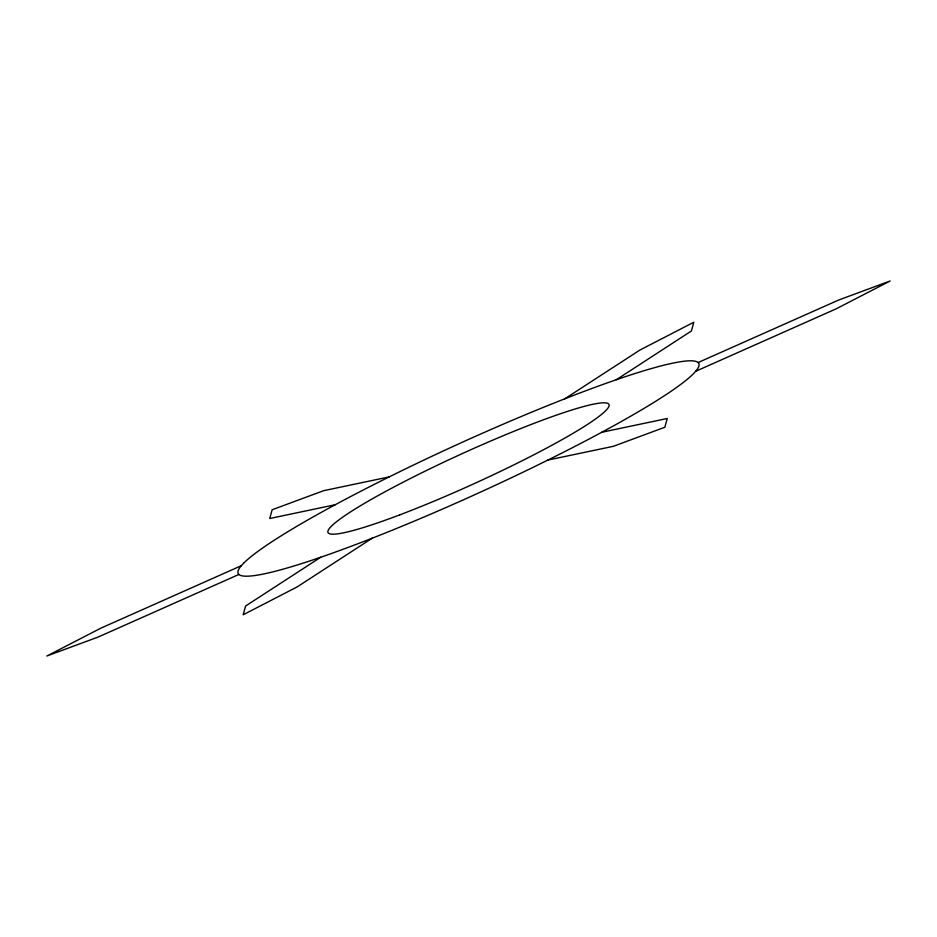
<?xml version="1.0" encoding="UTF-8"?>
<svg xmlns="http://www.w3.org/2000/svg" width="937" height="937" viewBox="0 0 937 937"><rect width="100%" height="100%" fill="white"/><g stroke="black" fill="none" stroke-linecap="round" stroke-linejoin="round"><path stroke-width="1.41" d="M320.7 557.257L245.599 606.016L243.187 614.766L297.099 586.949L372.2 538.201M564.8 398.799L639.901 350.051L693.813 322.234L691.401 330.984L616.3 379.743M241.313 565.702L100.763 628.2L46.85 656.017L98.35 636.961L238.9 574.451M698.1 362.549L838.65 300.039L890.15 280.983L836.237 308.8L695.687 371.298M389.113 476.933L323.663 490.683L272.163 509.751L269.751 518.501L335.2 504.75M601.8 432.25L667.249 418.499L664.837 427.249L613.337 446.317L547.887 460.067M243.538 563.301L241.196 565.843A253.119 26.459 -24.5 0 0 312.173 560.162L321.25 557.07A253.119 26.459 -24.5 0 0 537.135 465.361L548.567 459.727A253.119 26.459 -24.5 0 0 693.462 373.699L695.804 371.157A253.119 26.459 -24.5 0 0 624.827 376.838L615.75 379.93A253.119 26.459 -24.5 0 0 399.865 471.639L388.433 477.273A253.119 26.459 -24.5 0 0 243.538 563.301M399.724 514.881A154.406 16.14 -24.5 0 0 609.144 405.018A154.406 16.14 -24.5 0 0 396.632 485.589A154.406 16.14 -24.5 0 0 399.724 514.881"/></g></svg>
